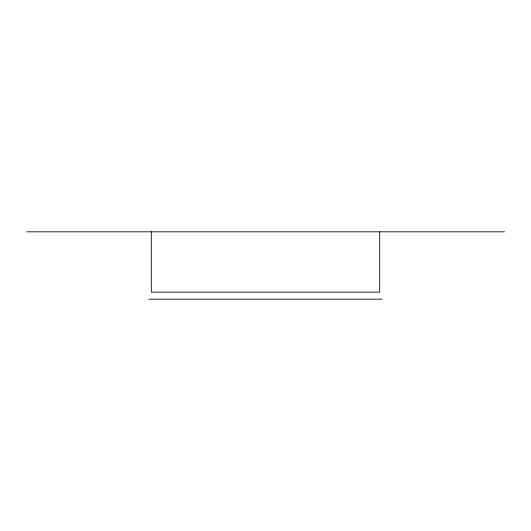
<?xml version="1.0" encoding="UTF-8"?>
<svg xmlns="http://www.w3.org/2000/svg" width="531" height="531" viewBox="0 0 531 531"><rect width="100%" height="100%" fill="white"/><g stroke="black" fill="none" stroke-linecap="round" stroke-linejoin="round"><path stroke-width="0.8" d="M26.55 231.815L504.45 231.815M148.866 299.185L382.134 299.185M379.692 231.815L379.692 292.143L151.308 292.143L151.308 231.815"/></g></svg>
